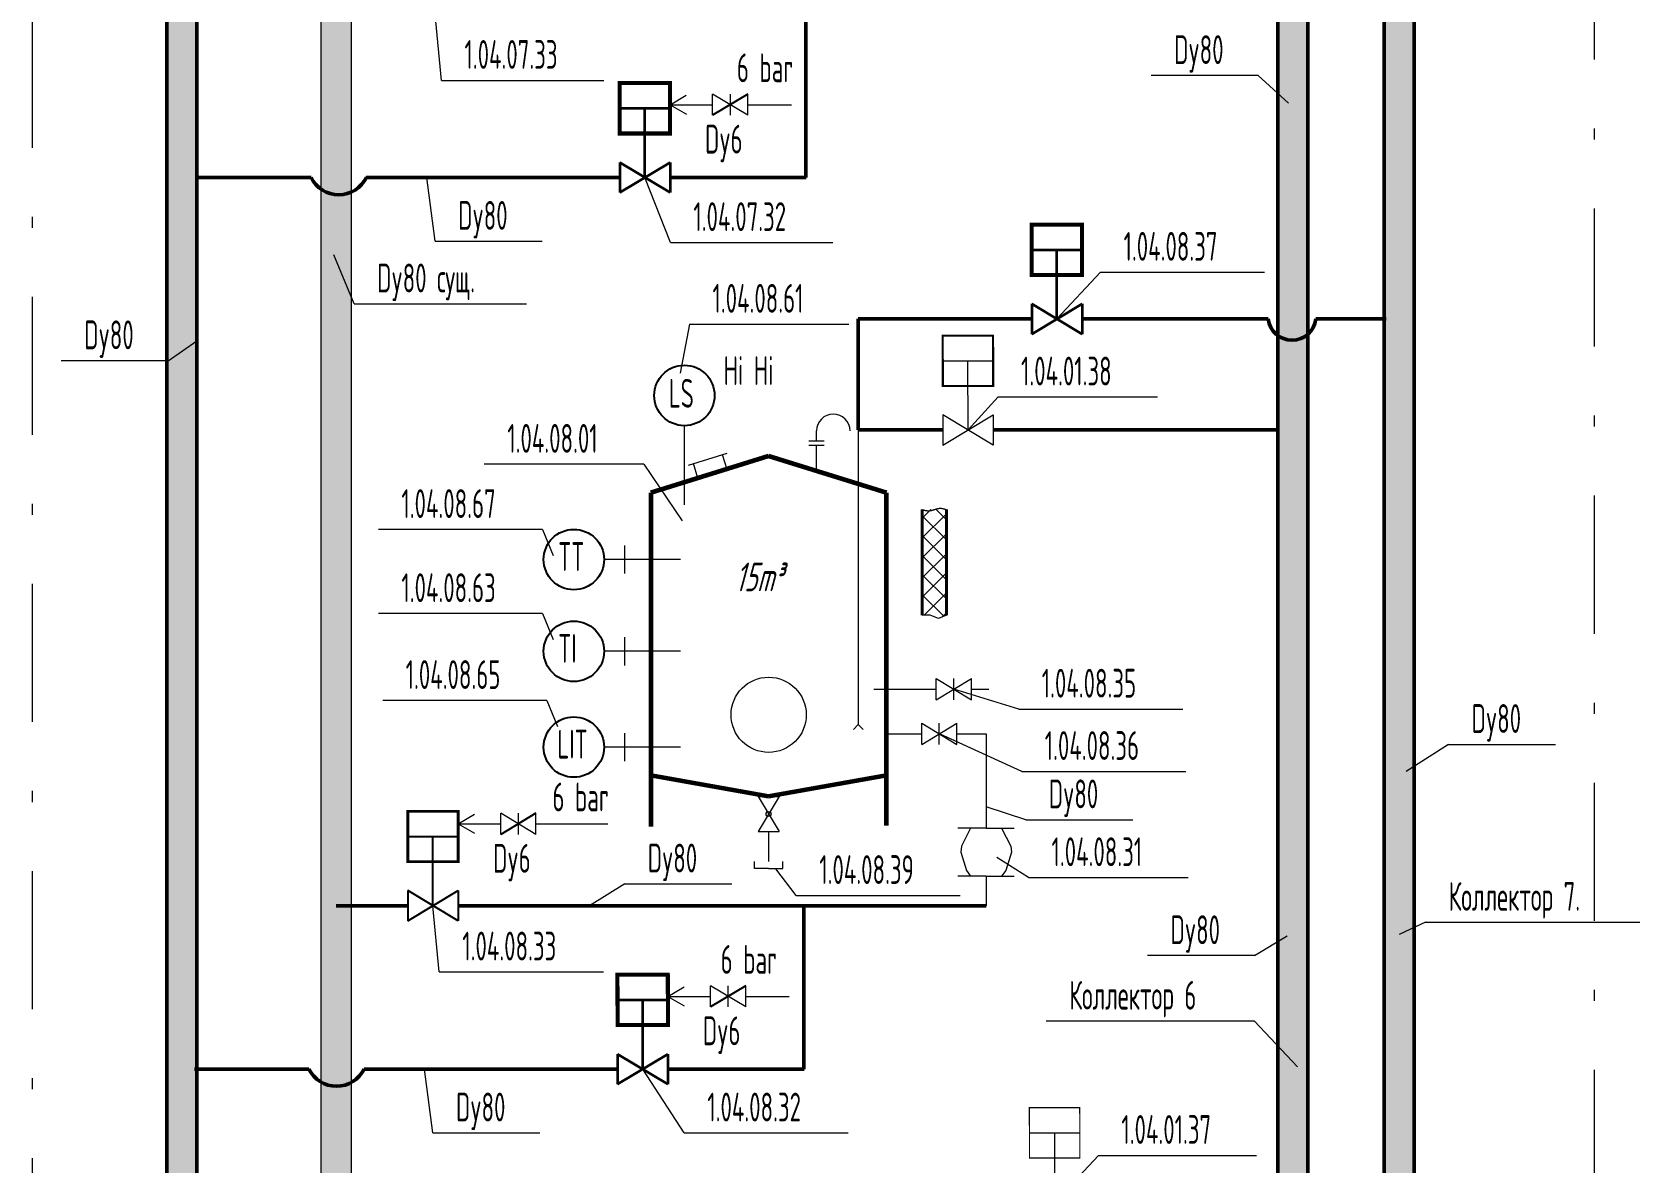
# Model space of a CAD drawing. Header units: millimetres. Extents: x -2281 to 17340, y -2563 to 4166.
# Drawn here: x 1283.7 to 1423.4, y 564.7 to 662.9 of the extents above; entities that cross this region are included whole.
import ezdxf

# ---------------------------------------------------------------- set-up
doc = ezdxf.new("R2010")
doc.units = ezdxf.units.MM
for name, pattern in [('K5LT32768', [24.957505, 11.9988, -5.9994, 0.959904, -5.9994]), ('K5LT32769', [0]), ('K5LT32771', [0]), ('K5LT32772', [0]), ('K5LT32773', [0]), ('K5LT32774', [0]), ('K5LT32775', [0]), ('K5LT32776', [0]), ('K5LT32777', [0]), ('K5LT32782', [0]), ('K5LT32785', [0]), ('K5LT32786', [0]), ('K5LT32787', [0]), ('K5LT32788', [0]), ('K5LT32789', [0]), ('K5LT32790', [0]), ('K5LT_THIN', [0]), ('K5LT_THIN_INCLUDED_TO_HATCHING', [0])]:
    doc.linetypes.add(name, pattern=pattern)
doc.layers.add('Системный слой', color=7, linetype='Continuous')
doc.styles.add('KTEXTSTYLE', font='GOST_AU.SHX', dxfattribs={"width": 0.96, "height": 5})

# ---------------------------------------------------------------- blocks, each defined once
blk = doc.blocks.new('U2')
at = {"layer": 'Системный слой', "color": 7, "linetype": 'K5LT_THIN_INCLUDED_TO_HATCHING', "lineweight": 13}
for p, q in [((1361.03, 621.44), (1361.08, 621.43)), ((1361.08, 621.43), (1361.13, 621.41)), ((1361.13, 621.41), (1361.18, 621.4)), ((1361.18, 621.4), (1361.23, 621.39)), ((1361.23, 621.39), (1361.28, 621.37)), ((1361.28, 621.37), (1361.33, 621.36)), ((1361.33, 621.36), (1361.38, 621.35)), ((1361.38, 621.35), (1361.43, 621.35)), ((1361.43, 621.35), (1361.48, 621.34)), ((1361.48, 621.34), (1361.53, 621.34)), ((1361.53, 621.34), (1361.58, 621.34)), ((1361.58, 621.34), (1361.63, 621.34)), ((1361.63, 621.34), (1361.68, 621.35)), ((1361.68, 621.35), (1361.73, 621.35)), ((1361.73, 621.35), (1361.78, 621.36)), ((1361.78, 621.36), (1361.83, 621.37)), ((1361.83, 621.37), (1361.88, 621.39)), ((1361.88, 621.39), (1361.93, 621.4)), ((1361.93, 621.4), (1361.98, 621.41)), ((1361.98, 621.41), (1362.03, 621.43)), ((1362.03, 621.43), (1362.08, 621.44)), ((1362.08, 621.44), (1362.13, 621.46)), ((1362.13, 621.46), (1362.18, 621.48)), ((1362.18, 621.48), (1362.23, 621.49)), ((1362.23, 621.49), (1362.28, 621.5)), ((1362.28, 621.5), (1362.33, 621.52)), ((1362.33, 621.52), (1362.38, 621.53)), ((1362.38, 621.53), (1362.43, 621.54)), ((1362.43, 621.54), (1362.48, 621.54)), ((1362.48, 621.54), (1362.53, 621.55)), ((1362.53, 621.55), (1362.58, 621.55)), ((1362.58, 621.55), (1362.63, 621.55)), ((1362.63, 621.55), (1362.68, 621.55)), ((1362.68, 621.55), (1362.73, 621.54)), ((1362.73, 621.54), (1362.78, 621.54)), ((1362.78, 621.54), (1362.83, 621.53)), ((1362.83, 621.53), (1362.88, 621.52)), ((1362.88, 621.52), (1362.93, 621.5)), ((1362.93, 621.5), (1362.98, 621.49)), ((1362.98, 621.49), (1363.03, 621.47)), ((1363.03, 621.47), (1363.08, 621.46)), ((1363.08, 621.46), (1363.13, 621.44))]:
    blk.add_line(p, q, dxfattribs=at)
blk = doc.blocks.new('U12')
at = {"layer": 'Системный слой', "true_color": 0x99ccff}
blk.add_hatch(color=151, dxfattribs=at).paths.add_polyline_path([(1401.16, 828.17), (1401.16, 551.6), (1403.78, 551.6), (1403.78, 828.17)])
at = {"layer": 'Системный слой', "color": 151, "linetype": 'K5LT32788', "lineweight": 50, "true_color": 0x7fbfff}
for p, q in [((1401.16, 551.6), (1401.16, 828.17)), ((1403.78, 551.6), (1403.78, 828.17))]:
    blk.add_line(p, q, dxfattribs=at)
blk = doc.blocks.new('U19')
at = {"layer": 'Системный слой', "true_color": 0x99ccff}
blk.add_hatch(color=151, dxfattribs=at).paths.add_polyline_path([(1295.4, 820.63), (1295.4, 524.41), (1298, 524.41), (1298, 820.63)])
at = {"layer": 'Системный слой', "color": 151, "linetype": 'K5LT32788', "lineweight": 50, "true_color": 0x7fbfff}
for p, q in [((1295.4, 524.41), (1295.4, 820.63)), ((1298, 524.41), (1298, 820.63))]:
    blk.add_line(p, q, dxfattribs=at)
blk = doc.blocks.new('U27')
at = {"layer": 'Системный слой', "color": 151, "linetype": 'K5LT32788', "lineweight": 50, "true_color": 0x7fbfff}
for p, q in [((1350.93, 664.51), (1350.93, 650.31)), ((1307.93, 650.31), (1298, 650.31)), ((1334.75, 650.31), (1312.73, 650.31)), ((1339.12, 650.31), (1350.95, 650.31))]:
    blk.add_line(p, q, dxfattribs=at)
at = {"layer": 'Системный слой', "color": 4, "linetype": 'K5LT32772', "lineweight": 18, "true_color": 0x00ffff}
for p, q in [((1339.12, 656.63), (1340.53, 657.46)), ((1339.12, 656.63), (1340.54, 655.81)), ((1339.12, 656.63), (1342.82, 656.63)), ((1342.82, 655.71), (1342.82, 657.55)), ((1345.88, 655.71), (1342.82, 657.55)), ((1344.35, 656.63), (1344.36, 656.63)), ((1344.36, 655.71), (1344.36, 657.55)), ((1345.88, 655.71), (1345.88, 657.55)), ((1345.88, 656.63), (1349.66, 656.63))]:
    blk.add_line(p, q, dxfattribs=at)
at = {"layer": 'Системный слой', "color": 4, "linetype": 'K5LT32774', "lineweight": 25, "true_color": 0x00ffff}
blk.add_line((1345.88, 657.55), (1342.82, 655.71), dxfattribs=at)
at = {"layer": 'Системный слой', "color": 4, "linetype": 'K5LT32773', "lineweight": 18, "true_color": 0x00ffff}
blk.add_line((1344.34, 656.62), (1344.36, 656.62), dxfattribs=at)
at = {"layer": 'Системный слой', "color": 151, "linetype": 'K5LT32789', "lineweight": 35, "true_color": 0x7fbfff}
for p, q in [((1334.74, 656.32), (1339.12, 656.32)), ((1336.93, 650.31), (1336.93, 656.32)), ((1339.12, 648.99), (1334.75, 651.62)), ((1334.75, 648.99), (1339.12, 651.62)), ((1334.75, 651.62), (1334.75, 648.99)), ((1339.12, 651.62), (1339.12, 648.99))]:
    blk.add_line(p, q, dxfattribs=at)
at = {"layer": 'Системный слой', "color": 151, "linetype": 'K5LT32789', "true_color": 0x7fbfff, "const_width": 0.35}
blk.add_lwpolyline([(1334.75, 654.13), (1339.12, 654.13), (1339.11, 658.51), (1334.74, 658.51)], close=True, dxfattribs=at)
at = {"layer": 'Системный слой', "color": 151, "linetype": 'K5LT32788', "lineweight": 50, "true_color": 0x7fbfff}
blk.add_arc((1310.33, 651.49), 2.68, 206.222, 333.778, dxfattribs=at)
at = {"layer": 'Системный слой', "color": 7, "char_height": 2.5, "attachment_point": 1, "style": 'KTEXTSTYLE'}
for s, insert in [('\\H3.5;\\W0.965;\\Q15;\\Q0;\\W0.715;\\H2.50;6 bar', (1344.93, 661.09)), ('\\H3.5;\\W0.965;\\Q15;\\Q0;\\W0.715;\\H2.50;Dy6', (1342.16, 654.89))]:
    blk.add_mtext(s, dxfattribs=dict(at, insert=insert))
blk = doc.blocks.new('U34')
at = {"layer": 'Системный слой', "color": 7, "linetype": 'K5LT_THIN_INCLUDED_TO_HATCHING', "lineweight": 13}
for p, q in [((1308.8, 97.61), (1308.8, 820.63)), ((1311.43, 97.61), (1311.43, 820.63))]:
    blk.add_line(p, q, dxfattribs=at)
blk = doc.blocks.new('U51')
at = {"layer": 'Системный слой', "color": 7, "linetype": 'K5LT_THIN', "lineweight": 13}
for q in [(1380.92, 659.17), (1392.86, 656.78)]:
    blk.add_line((1390.22, 659.17), q, dxfattribs=at)
at = {"layer": 'Системный слой', "color": 7, "insert": (1382.92, 662.67), "char_height": 2.5, "attachment_point": 1, "style": 'KTEXTSTYLE'}
blk.add_mtext('\\H3.5;\\W0.965;\\Q15;\\Q0;\\W0.715;\\H2.50;Dy80', dxfattribs=at)
blk = doc.blocks.new('U64')
at = {"layer": 'Системный слой', "color": 7, "linetype": 'K5LT_THIN', "lineweight": 13}
for q in [(1336.93, 650.31), (1353.27, 644.65)]:
    blk.add_line((1339.15, 644.65), q, dxfattribs=at)
at = {"layer": 'Системный слой', "color": 7, "insert": (1341.15, 648.15), "char_height": 2.5, "attachment_point": 1, "style": 'KTEXTSTYLE'}
blk.add_mtext('\\H3.5;\\W0.965;\\Q15;\\Q0;\\W0.715;\\H2.50;{\\c255;1.04.07.32}', dxfattribs=at)
blk = doc.blocks.new('U65')
at = {"layer": 'Системный слой', "color": 7, "linetype": 'K5LT_THIN', "lineweight": 13}
for q in [(1318.71, 664.51), (1333.38, 658.75)]:
    blk.add_line((1319.26, 658.75), q, dxfattribs=at)
at = {"layer": 'Системный слой', "color": 7, "insert": (1321.26, 662.25), "char_height": 2.5, "attachment_point": 1, "style": 'KTEXTSTYLE'}
blk.add_mtext('\\H3.5;\\W0.965;\\Q15;\\Q0;\\W0.715;\\H2.50;{\\c255;1.04.07.33}', dxfattribs=at)
blk = doc.blocks.new('U80')
at = {"layer": 'Системный слой', "color": 7, "linetype": 'K5LT_THIN', "lineweight": 13}
for q in [(1392.74, 584.4), (1380.61, 582.67)]:
    blk.add_line((1389.9, 582.67), q, dxfattribs=at)
at = {"layer": 'Системный слой', "color": 7, "insert": (1382.61, 586.17), "char_height": 2.5, "attachment_point": 1, "style": 'KTEXTSTYLE'}
blk.add_mtext('\\H3.5;\\W0.965;\\Q15;\\Q0;\\W0.715;\\H2.50;Dy80', dxfattribs=at)
blk = doc.blocks.new('U81')
at = {"layer": 'Системный слой', "color": 7, "linetype": 'K5LT_THIN', "lineweight": 13}
for q in [(1365.01, 628.36), (1381.47, 631.23)]:
    blk.add_line((1367.62, 631.23), q, dxfattribs=at)
at = {"layer": 'Системный слой', "color": 7, "insert": (1369.62, 634.73), "char_height": 2.5, "attachment_point": 1, "style": 'KTEXTSTYLE'}
blk.add_mtext('\\H3.5;\\W0.965;\\Q15;\\Q0;\\W0.715;\\H2.50;{\\c255;1.04.01.38}', dxfattribs=at)
blk = doc.blocks.new('U82')
at = {"layer": 'Системный слой', "color": 7, "linetype": 'K5LT_THIN', "lineweight": 13}
for q in [(1372.73, 638.01), (1390.78, 642.07)]:
    blk.add_line((1376.53, 642.07), q, dxfattribs=at)
at = {"layer": 'Системный слой', "color": 7, "insert": (1378.53, 645.57), "char_height": 2.5, "attachment_point": 1, "style": 'KTEXTSTYLE'}
blk.add_mtext('\\H3.5;\\W0.965;\\Q15;\\Q0;\\W0.715;\\H2.50;{\\c255;1.04.08.37}', dxfattribs=at)
blk = doc.blocks.new('U83')
at = {"layer": 'Системный слой', "color": 7, "linetype": 'K5LT_THIN', "lineweight": 13}
for q in [(1340.01, 633.29), (1354.66, 637.55)]:
    blk.add_line((1340.81, 637.55), q, dxfattribs=at)
at = {"layer": 'Системный слой', "color": 7, "insert": (1342.81, 641.05), "char_height": 2.5, "attachment_point": 1, "style": 'KTEXTSTYLE'}
blk.add_mtext('\\H3.5;\\W0.965;\\Q15;\\Q0;\\W0.715;\\H2.50;{\\c255;1.04.08.61}', dxfattribs=at)
blk = doc.blocks.new('U84')
at = {"layer": 'Системный слой', "color": 7, "linetype": 'K5LT_THIN', "lineweight": 13}
for q in [(1322.98, 625.38), (1340.17, 620.47)]:
    blk.add_line((1336.83, 625.38), q, dxfattribs=at)
at = {"layer": 'Системный слой', "color": 7, "insert": (1324.98, 628.88), "char_height": 2.5, "attachment_point": 1, "style": 'KTEXTSTYLE'}
blk.add_mtext('\\H3.5;\\W0.965;\\Q15;\\Q0;\\W0.715;\\H2.50;{\\c255;1.04.08.01}', dxfattribs=at)
blk = doc.blocks.new('U85')
at = {"layer": 'Системный слой', "color": 7, "linetype": 'K5LT_THIN', "lineweight": 13}
for q in [(1313.78, 619.71), (1328.95, 617.46)]:
    blk.add_line((1328.03, 619.71), q, dxfattribs=at)
at = {"layer": 'Системный слой', "color": 7, "insert": (1315.78, 623.21), "char_height": 2.5, "attachment_point": 1, "style": 'KTEXTSTYLE'}
blk.add_mtext('\\H3.5;\\W0.965;\\Q15;\\Q0;\\W0.715;\\H2.50;{\\c255;1.04.08.67}', dxfattribs=at)
blk = doc.blocks.new('U86')
at = {"layer": 'Системный слой', "color": 7, "linetype": 'K5LT_THIN', "lineweight": 13}
for q in [(1313.78, 612.4), (1328.95, 610.15)]:
    blk.add_line((1328.03, 612.4), q, dxfattribs=at)
at = {"layer": 'Системный слой', "color": 7, "insert": (1315.78, 615.9), "char_height": 2.5, "attachment_point": 1, "style": 'KTEXTSTYLE'}
blk.add_mtext('\\H3.5;\\W0.965;\\Q15;\\Q0;\\W0.715;\\H2.50;{\\c255;1.04.08.63}', dxfattribs=at)
blk = doc.blocks.new('U87')
at = {"layer": 'Системный слой', "color": 7, "linetype": 'K5LT_THIN', "lineweight": 13}
for q in [(1314.15, 604.85), (1329.33, 602.6)]:
    blk.add_line((1328.4, 604.85), q, dxfattribs=at)
at = {"layer": 'Системный слой', "color": 7, "insert": (1316.15, 608.35), "char_height": 2.5, "attachment_point": 1, "style": 'KTEXTSTYLE'}
blk.add_mtext('\\H3.5;\\W0.965;\\Q15;\\Q0;\\W0.715;\\H2.50;{\\c255;1.04.08.65}', dxfattribs=at)
blk = doc.blocks.new('U88')
at = {"layer": 'Системный слой', "color": 7, "linetype": 'K5LT_THIN', "lineweight": 13}
for q in [(1363.79, 605.83), (1383.67, 604.1)]:
    blk.add_line((1369.42, 604.1), q, dxfattribs=at)
at = {"layer": 'Системный слой', "color": 7, "insert": (1371.42, 607.6), "char_height": 2.5, "attachment_point": 1, "style": 'KTEXTSTYLE'}
blk.add_mtext('\\H3.5;\\W0.965;\\Q15;\\Q0;\\W0.715;\\H2.50;{\\c255;1.04.08.35}', dxfattribs=at)
blk = doc.blocks.new('U89')
at = {"layer": 'Системный слой', "color": 7, "linetype": 'K5LT_THIN', "lineweight": 13}
for q in [(1362.52, 601.94), (1383.93, 598.68)]:
    blk.add_line((1369.68, 598.68), q, dxfattribs=at)
at = {"layer": 'Системный слой', "color": 7, "insert": (1371.68, 602.18), "char_height": 2.5, "attachment_point": 1, "style": 'KTEXTSTYLE'}
blk.add_mtext('\\H3.5;\\W0.965;\\Q15;\\Q0;\\W0.715;\\H2.50;{\\c255;1.04.08.36}', dxfattribs=at)
blk = doc.blocks.new('U90')
at = {"layer": 'Системный слой', "color": 7, "linetype": 'K5LT_THIN', "lineweight": 13}
for q in [(1367.51, 591.19), (1384.13, 589.45)]:
    blk.add_line((1370.27, 589.45), q, dxfattribs=at)
at = {"layer": 'Системный слой', "color": 7, "insert": (1372.27, 592.95), "char_height": 2.5, "attachment_point": 1, "style": 'KTEXTSTYLE'}
blk.add_mtext('\\H3.5;\\W0.965;\\Q15;\\Q0;\\W0.715;\\H2.50;{\\c255;1.04.08.31}', dxfattribs=at)
blk = doc.blocks.new('U91')
at = {"layer": 'Системный слой', "color": 7, "linetype": 'K5LT_THIN', "lineweight": 13}
for q in [(1348.3, 590.23), (1364.34, 587.9)]:
    blk.add_line((1350.09, 587.9), q, dxfattribs=at)
at = {"layer": 'Системный слой', "color": 7, "insert": (1352.09, 591.4), "char_height": 2.5, "attachment_point": 1, "style": 'KTEXTSTYLE'}
blk.add_mtext('\\H3.5;\\W0.965;\\Q15;\\Q0;\\W0.715;\\H2.50;{\\c255;1.04.08.39}', dxfattribs=at)
blk = doc.blocks.new('U92')
at = {"layer": 'Системный слой', "color": 7, "linetype": 'K5LT_THIN', "lineweight": 13}
for q in [(1298, 636.1), (1286.22, 634.38)]:
    blk.add_line((1295.51, 634.38), q, dxfattribs=at)
at = {"layer": 'Системный слой', "color": 7, "insert": (1288.22, 637.88), "char_height": 2.5, "attachment_point": 1, "style": 'KTEXTSTYLE'}
blk.add_mtext('\\H3.5;\\W0.965;\\Q15;\\Q0;\\W0.715;\\H2.50;Dy80', dxfattribs=at)
blk = doc.blocks.new('U93')
at = {"layer": 'Системный слой', "color": 7, "linetype": 'K5LT_THIN', "lineweight": 13}
for q in [(1336.75, 572.81), (1354.61, 567.26)]:
    blk.add_line((1340.36, 567.26), q, dxfattribs=at)
at = {"layer": 'Системный слой', "color": 7, "insert": (1342.36, 570.76), "char_height": 2.5, "attachment_point": 1, "style": 'KTEXTSTYLE'}
blk.add_mtext('\\H3.5;\\W0.965;\\Q15;\\Q0;\\W0.715;\\H2.50;{\\c255;1.04.08.32}', dxfattribs=at)
blk = doc.blocks.new('U94')
at = {"layer": 'Системный слой', "color": 7, "linetype": 'K5LT_THIN', "lineweight": 13}
for q in [(1318.52, 587.01), (1333.33, 581.25)]:
    blk.add_line((1319.07, 581.25), q, dxfattribs=at)
at = {"layer": 'Системный слой', "color": 7, "insert": (1321.07, 584.75), "char_height": 2.5, "attachment_point": 1, "style": 'KTEXTSTYLE'}
blk.add_mtext('\\H3.5;\\W0.965;\\Q15;\\Q0;\\W0.715;\\H2.50;{\\c255;1.04.08.33}', dxfattribs=at)
blk = doc.blocks.new('U97')
at = {"layer": 'Системный слой', "color": 7, "linetype": 'K5LT_THIN', "lineweight": 13}
for q in [(1372.54, 561.25), (1390.07, 565.31)]:
    blk.add_line((1376.34, 565.31), q, dxfattribs=at)
at = {"layer": 'Системный слой', "color": 7, "insert": (1378.34, 568.81), "char_height": 2.5, "attachment_point": 1, "style": 'KTEXTSTYLE'}
blk.add_mtext('\\H3.5;\\W0.965;\\Q15;\\Q0;\\W0.715;\\H2.50;1.04.01.37', dxfattribs=at)
blk = doc.blocks.new('U110')
at = {"layer": 'Системный слой', "color": 7, "linetype": 'K5LT_THIN', "lineweight": 13}
for q in [(1309.92, 643.57), (1326.65, 639.32)]:
    blk.add_line((1311.67, 639.32), q, dxfattribs=at)
at = {"layer": 'Системный слой', "color": 7, "insert": (1313.67, 642.82), "char_height": 2.5, "attachment_point": 1, "style": 'KTEXTSTYLE'}
blk.add_mtext('\\H3.5;\\W0.965;\\Q15;\\Q0;\\W0.715;\\H2.50;Dy80 сущ.', dxfattribs=at)
blk = doc.blocks.new('U205')
at = {"layer": 'Системный слой', "color": 7, "linetype": 'K5LT_THIN', "lineweight": 13}
for q in [(1366.58, 595.61), (1379.32, 594.48)]:
    blk.add_line((1370.03, 594.48), q, dxfattribs=at)
at = {"layer": 'Системный слой', "color": 7, "insert": (1372.03, 597.98), "char_height": 2.5, "attachment_point": 1, "style": 'KTEXTSTYLE'}
blk.add_mtext('\\H3.5;\\W0.965;\\Q15;\\Q0;\\W0.715;\\H2.50;Dy80', dxfattribs=at)
blk = doc.blocks.new('U206')
at = {"layer": 'Системный слой', "color": 7, "linetype": 'K5LT_THIN', "lineweight": 13}
for q in [(1332.11, 587.01), (1344.48, 588.9)]:
    blk.add_line((1335.18, 588.9), q, dxfattribs=at)
at = {"layer": 'Системный слой', "color": 7, "insert": (1337.18, 592.4), "char_height": 2.5, "attachment_point": 1, "style": 'KTEXTSTYLE'}
blk.add_mtext('\\H3.5;\\W0.965;\\Q15;\\Q0;\\W0.715;\\H2.50;Dy80', dxfattribs=at)
blk = doc.blocks.new('U207')
at = {"layer": 'Системный слой', "color": 7, "linetype": 'K5LT_THIN', "lineweight": 13}
for q in [(1317.79, 572.81), (1327.81, 567.26)]:
    blk.add_line((1318.52, 567.26), q, dxfattribs=at)
at = {"layer": 'Системный слой', "color": 7, "insert": (1320.52, 570.76), "char_height": 2.5, "attachment_point": 1, "style": 'KTEXTSTYLE'}
blk.add_mtext('\\H3.5;\\W0.965;\\Q15;\\Q0;\\W0.715;\\H2.50;Dy80', dxfattribs=at)
blk = doc.blocks.new('U228')
at = {"layer": 'Системный слой', "color": 7, "linetype": 'K5LT_THIN', "lineweight": 13}
for q in [(1317.98, 650.31), (1328, 644.76)]:
    blk.add_line((1318.71, 644.76), q, dxfattribs=at)
at = {"layer": 'Системный слой', "color": 7, "insert": (1320.71, 648.26), "char_height": 2.5, "attachment_point": 1, "style": 'KTEXTSTYLE'}
blk.add_mtext('\\H3.5;\\W0.965;\\Q15;\\Q0;\\W0.715;\\H2.50;Dy80', dxfattribs=at)
blk = doc.blocks.new('U263')
at = {"layer": 'Системный слой', "color": 7, "linetype": 'K5LT_THIN', "lineweight": 13}
for q in [(1371.81, 576.98), (1393.65, 573.01)]:
    blk.add_line((1389.9, 576.98), q, dxfattribs=at)
at = {"layer": 'Системный слой', "color": 7, "insert": (1373.81, 580.48), "char_height": 2.5, "attachment_point": 1, "style": 'KTEXTSTYLE'}
blk.add_mtext('\\H3.5;\\W0.965;\\Q15;\\Q0;\\W0.715;\\H2.50;Коллектор 6', dxfattribs=at)
blk = doc.blocks.new('U264')
at = {"layer": 'Системный слой', "color": 7, "linetype": 'K5LT_THIN', "lineweight": 13}
for q in [(1402.47, 584.5), (1423.39, 585.57)]:
    blk.add_line((1404.77, 585.57), q, dxfattribs=at)
at = {"layer": 'Системный слой', "color": 7, "insert": (1406.77, 589.07), "char_height": 2.5, "attachment_point": 1, "style": 'KTEXTSTYLE'}
blk.add_mtext('\\H3.5;\\W0.965;\\Q15;\\Q0;\\W0.715;\\H2.50;Коллектор 7.', dxfattribs=at)
blk = doc.blocks.new('U266')
at = {"layer": 'Системный слой', "color": 7, "linetype": 'K5LT_THIN', "lineweight": 13}
for q in [(1403.09, 598.68), (1416.06, 601.03)]:
    blk.add_line((1406.77, 601.03), q, dxfattribs=at)
at = {"layer": 'Системный слой', "color": 7, "insert": (1408.77, 604.53), "char_height": 2.5, "attachment_point": 1, "style": 'KTEXTSTYLE'}
blk.add_mtext('\\H3.5;\\W0.965;\\Q15;\\Q0;\\W0.715;\\H2.50;Dy80', dxfattribs=at)

msp = doc.modelspace()

# ---------------------------------------------------------------- hatches: boundary and pattern name
at = {"layer": 'Системный слой', "true_color": 0x0000ff}
msp.add_hatch(color=5, dxfattribs=at).paths.add_polyline_path([(1394.54514, 118.80182), (1394.54514, 818.50664), (1391.92014, 818.50664), (1391.92014, 118.80182)])
at = {"layer": 'Системный слой', "true_color": 0xc0c0c0}
for points in [[(1308.80496, 735.1149), (1308.80496, 658.74994), (1308.80496, 649.28696), (1309.08482, 649.11782), (1309.38322, 648.98408), (1309.69571, 648.88774), (1310.01761, 648.83024), (1310.34413, 648.81243), (1310.67038, 648.83459), (1310.99149, 648.89637), (1311.30267, 648.99687), (1311.42991, 649.05056), (1311.42992, 735.14123), (1311.08066, 735.01512), (1310.71987, 734.92728), (1310.35173, 734.87873), (1309.9805, 734.87004), (1309.61049, 734.90129), (1309.24599, 734.97214), (1308.89121, 735.08176)], [(1308.80496, 649.28696), (1308.80496, 571.67135), (1309.09786, 571.52596), (1309.40632, 571.4174), (1309.72571, 571.34726), (1310.05127, 571.31661), (1310.37814, 571.32591), (1310.70143, 571.375), (1311.01632, 571.46317), (1311.31811, 571.58908), (1311.42984, 571.64725), (1311.42984, 649.05053), (1311.12426, 648.93412), (1310.80677, 648.85586), (1310.48209, 648.81691), (1310.15509, 648.81785), (1309.83065, 648.85868), (1309.51361, 648.93878), (1309.20871, 649.05695), (1308.9205, 649.21143)], [(1308.80496, 571.67135), (1308.80496, 494.90982), (1309.09786, 494.76444), (1309.40632, 494.65587), (1309.72571, 494.58574), (1310.05127, 494.55509), (1310.37814, 494.56438), (1310.70143, 494.61348), (1311.01632, 494.70164), (1311.31811, 494.82756), (1311.42984, 494.88572), (1311.42984, 571.64725), (1311.13432, 571.50727), (1310.82392, 571.40438), (1310.5033, 571.34012), (1310.17723, 571.31546), (1309.85059, 571.33075), (1309.52825, 571.38577), (1309.21503, 571.4797), (1308.9156, 571.61114)]]:
    msp.add_hatch(color=9, dxfattribs=at).paths.add_polyline_path(points)

# ---------------------------------------------------------------- linework, layer by layer
at = {"layer": 'Системный слой', "color": 5, "linetype": 'K5LT32768', "lineweight": 18, "true_color": 0x0000ff}
for p, q in [((1283.69298, 839.5978), (1283.69298, 61.58733)), ((1419.44802, 61.58733), (1419.44802, 839.5992))]:
    msp.add_line(p, q, dxfattribs=at)
at = {"layer": 'Системный слой', "color": 5, "linetype": 'K5LT32775', "lineweight": 50, "true_color": 0x0000ff}
for p, q in [((1391.92014, 118.80182), (1391.92014, 818.50664)), ((1394.54514, 118.80182), (1394.54514, 818.50664)), ((1362.82398, 628.3611), (1355.47586, 628.3611)), ((1391.92014, 628.3611), (1367.19898, 628.3611)), ((1316.33522, 587.01423), (1310.1174, 587.01423)), ((1320.71022, 587.01423), (1366.57885, 587.01423))]:
    msp.add_line(p, q, dxfattribs=at)
at = {"layer": 'Системный слой', "color": 7, "linetype": 'K5LT_THIN_INCLUDED_TO_HATCHING', "lineweight": 13}
for p, q in [((1308.80496, 97.61198), (1308.80496, 658.74994)), ((1311.42984, 97.61198), (1311.42984, 658.76432))]:
    msp.add_line(p, q, dxfattribs=at)
at = {"layer": 'Системный слой', "color": 151, "linetype": 'K5LT32789', "lineweight": 35, "true_color": 0x7fbfff}
for p, q in [((1370.54025, 644.02466), (1374.91525, 644.02466)), ((1372.73041, 638.00905), (1372.72775, 644.02466)), ((1374.91791, 636.69655), (1370.54291, 639.32155)), ((1370.54291, 636.69655), (1374.91791, 639.32155)), ((1370.54291, 639.32155), (1370.54291, 636.69655)), ((1374.91791, 639.32155), (1374.91791, 636.69655)), ((1334.55616, 578.82426), (1338.93116, 578.82426)), ((1336.74632, 572.80865), (1336.74366, 578.82426)), ((1338.93382, 571.49615), (1334.55882, 574.12115)), ((1334.55882, 571.49615), (1338.93382, 574.12115)), ((1334.55882, 574.12115), (1334.55882, 571.49615)), ((1338.93382, 574.12115), (1338.93382, 571.49615))]:
    msp.add_line(p, q, dxfattribs=at)
at = {"layer": 'Системный слой', "color": 151, "linetype": 'K5LT32788', "lineweight": 50, "true_color": 0x7fbfff}
for p, q in [((1370.54291, 638.00905), (1355.47586, 638.00905)), ((1355.47586, 628.3611), (1355.47586, 638.00905)), ((1391.10405, 638.00905), (1374.91791, 638.00905)), ((1395.23309, 638.00984), (1401.34407, 638.00984)), ((1350.73989, 587.01423), (1350.73989, 572.80862)), ((1307.73843, 572.80865), (1297.8091, 572.80865)), ((1334.55882, 572.80865), (1312.53918, 572.80865)), ((1338.93382, 572.80865), (1350.76583, 572.80865))]:
    msp.add_line(p, q, dxfattribs=at)
at = {"layer": 'Системный слой', "color": 5, "linetype": 'K5LT32787', "lineweight": 18, "true_color": 0x0000ff}
for p, q in [((1362.82132, 634.37671), (1367.19632, 634.37671)), ((1365.01148, 628.3611), (1365.00882, 634.37671)), ((1367.19898, 627.0486), (1362.82398, 629.6736)), ((1362.82398, 627.0486), (1367.19898, 629.6736)), ((1362.82398, 629.6736), (1362.82398, 627.0486)), ((1367.19898, 629.6736), (1367.19898, 627.0486)), ((1362.25405, 604.91195), (1362.25405, 606.74945)), ((1362.25405, 604.91195), (1365.31655, 606.74945)), ((1362.25405, 606.74945), (1365.31655, 604.91195)), ((1363.77835, 604.91195), (1363.77835, 606.74945)), ((1365.31655, 604.91195), (1365.31655, 606.74945)), ((1356.83058, 605.8307), (1362.25405, 605.8307)), ((1363.77835, 605.8307), (1363.7853, 605.8307)), ((1365.31655, 605.8307), (1366.81887, 605.8307)), ((1360.98586, 601.02515), (1360.98586, 602.86265)), ((1360.98586, 601.02515), (1364.04836, 602.86265)), ((1360.98586, 602.86265), (1364.04836, 601.02515)), ((1362.51016, 601.02515), (1362.51016, 602.86265)), ((1364.04836, 601.02515), (1364.04836, 602.86265)), ((1357.93523, 601.9439), (1360.98586, 601.9439)), ((1362.51016, 601.9439), (1362.51711, 601.9439)), ((1364.04836, 601.9439), (1366.57885, 601.9439)), ((1366.57885, 601.9439), (1366.57885, 593.75186)), ((1346.76901, 596.5131), (1348.60651, 596.5131)), ((1346.76901, 596.5131), (1348.60651, 593.4506)), ((1348.60651, 596.5131), (1346.76901, 593.4506)), ((1366.57885, 593.75186), (1364.12885, 593.75186)), ((1365.24124, 593.75186), (1364.43271, 592.1737)), ((1366.57885, 593.75186), (1369.02885, 593.75186)), ((1367.91647, 593.75186), (1368.725, 592.1737)), ((1346.76901, 593.4506), (1348.60651, 593.4506)), ((1347.68776, 593.4506), (1347.68776, 590.84469)), ((1364.43271, 592.1737), (1364.38095, 591.65869)), ((1364.38095, 591.65869), (1364.87226, 590.08053)), ((1368.77676, 591.65869), (1368.28545, 590.08053)), ((1368.725, 592.1737), (1368.77676, 591.65869)), ((1346.46276, 590.23219), (1346.46276, 590.84469)), ((1347.68776, 590.23219), (1346.46276, 590.23219)), ((1347.68776, 590.23219), (1348.91276, 590.23219)), ((1348.91276, 590.23219), (1348.91276, 590.84469)), ((1366.57885, 589.5697), (1364.12885, 589.5697)), ((1364.87226, 590.08053), (1365.24124, 589.5697)), ((1366.57885, 589.5697), (1369.02885, 589.5697)), ((1366.57885, 589.5697), (1366.57885, 587.01423)), ((1368.28545, 590.08053), (1367.91647, 589.5697))]:
    msp.add_line(p, q, dxfattribs=at)
at = {"layer": 'Системный слой', "color": 7, "linetype": 'K5LT32786', "lineweight": 18}
for p, q in [((1340.36639, 621.8513), (1340.36639, 628.73372)), ((1361.03498, 620.70404), (1361.77553, 621.44459)), ((1361.03498, 618.97163), (1363.13274, 621.06939)), ((1363.13274, 618.80914), (1361.03498, 620.9069)), ((1363.13274, 620.54155), (1362.22971, 621.44459)), ((1361.03498, 617.23922), (1363.13274, 619.33698)), ((1363.13274, 617.07673), (1361.03498, 619.17449)), ((1361.03498, 615.50681), (1363.13274, 617.60457)), ((1363.13274, 615.34432), (1361.03498, 617.44208)), ((1361.03498, 613.84198), (1363.13274, 615.93974)), ((1363.13274, 613.6795), (1361.03498, 615.77726)), ((1362.91164, 612.16819), (1361.03498, 614.04485)), ((1361.18702, 612.26161), (1363.13274, 614.20733)), ((1361.08581, 612.26161), (1361.03498, 612.31243)), ((1361.73339, 612.26173), (1361.03498, 612.26161)), ((1362.4427, 611.97037), (1361.73339, 612.26173)), ((1363.13274, 612.26161), (1362.4427, 611.97037)), ((1362.76338, 612.10555), (1363.13274, 612.47492))]:
    msp.add_line(p, q, dxfattribs=at)
at = {"layer": 'Системный слой', "color": 7, "linetype": 'K5LT32776', "lineweight": 18}
for p, q in [((1352.50305, 627.39688), (1351.19055, 627.39688)), ((1351.8468, 627.39688), (1351.8468, 628.28284)), ((1340.73692, 625.3069), (1344.07837, 626.3484)), ((1343.66068, 626.21821), (1344.05125, 624.96517)), ((1352.50305, 627.0048), (1351.19055, 627.0048)), ((1351.8468, 624.8023), (1351.8468, 627.0048)), ((1341.54516, 624.18404), (1341.1546, 625.43709)), ((1335.18379, 615.87403), (1335.18379, 618.32403)), ((1340.03766, 617.09903), (1333.38766, 617.09903)), ((1340.03766, 609.12295), (1333.38766, 609.12295)), ((1335.18379, 607.89795), (1335.18379, 610.34795)), ((1340.03766, 600.79569), (1333.38766, 600.79569)), ((1335.18379, 599.57069), (1335.18379, 602.02069))]:
    msp.add_line(p, q, dxfattribs=at)
at = {"layer": 'Системный слой', "color": 150, "linetype": 'K5LT32769', "lineweight": 18, "true_color": 0x007fff}
for p, q in [((1355.47586, 628.3611), (1355.47586, 602.75905)), ((1390.57575, 628.3611), (1391.13264, 628.3611)), ((1355.47586, 602.75905), (1355.04946, 602.31934)), ((1355.47586, 602.75905), (1355.90226, 602.31934))]:
    msp.add_line(p, q, dxfattribs=at)
at = {"layer": 'Системный слой', "color": 7, "linetype": 'K5LT32790', "lineweight": 60}
for p, q in [((1347.68776, 626.09864), (1337.4403, 622.9046)), ((1357.93523, 622.9046), (1347.68776, 626.09864)), ((1337.4403, 622.9046), (1337.4403, 593.90559)), ((1357.93523, 593.99309), (1357.93523, 622.9046)), ((1347.68776, 596.5131), (1337.4403, 598.32886)), ((1357.93523, 598.32886), (1347.68776, 596.5131))]:
    msp.add_line(p, q, dxfattribs=at)
at = {"layer": 'Системный слой', "color": 7, "linetype": 'K5LT32785', "lineweight": 40}
for p, q in [((1361.03498, 621.44459), (1361.03498, 612.26161)), ((1363.13274, 612.26161), (1363.13274, 621.44459))]:
    msp.add_line(p, q, dxfattribs=at)
at = {"layer": 'Системный слой', "color": 4, "linetype": 'K5LT32772', "lineweight": 18, "true_color": 0x00ffff}
for p, q in [((1320.70278, 594.12621), (1322.11868, 594.95499)), ((1320.70281, 594.12181), (1324.40607, 594.12181)), ((1320.70281, 594.12181), (1322.1285, 593.30999)), ((1324.40607, 593.20484), (1324.40607, 595.04234)), ((1327.46857, 593.20484), (1324.40607, 595.04234)), ((1325.93732, 594.12359), (1325.94426, 594.12359)), ((1325.94426, 593.20484), (1325.94426, 595.04234)), ((1327.46857, 593.20484), (1327.46857, 595.04234)), ((1327.46857, 594.12359), (1333.70283, 594.12359)), ((1338.92931, 579.13357), (1340.34521, 579.96235)), ((1342.6326, 578.2122), (1342.6326, 580.0497)), ((1345.6951, 578.2122), (1342.6326, 580.0497)), ((1344.17079, 578.2122), (1344.17079, 580.0497)), ((1345.6951, 578.2122), (1345.6951, 580.0497)), ((1338.92934, 579.12916), (1342.6326, 579.12916)), ((1338.92934, 579.12916), (1340.35503, 578.31735)), ((1344.16385, 579.13095), (1344.17079, 579.13095)), ((1345.6951, 579.13095), (1349.4701, 579.13095))]:
    msp.add_line(p, q, dxfattribs=at)
at = {"layer": 'Системный слой', "color": 4, "linetype": 'K5LT32774', "lineweight": 25, "true_color": 0x00ffff}
for p, q in [((1327.46857, 595.04234), (1324.40607, 593.20484)), ((1345.6951, 580.0497), (1342.6326, 578.2122))]:
    msp.add_line(p, q, dxfattribs=at)
at = {"layer": 'Системный слой', "color": 4, "linetype": 'K5LT32773', "lineweight": 18, "true_color": 0x00ffff}
for p, q in [((1325.93037, 594.11942), (1325.94426, 594.11942)), ((1344.1569, 579.12678), (1344.17079, 579.12678))]:
    msp.add_line(p, q, dxfattribs=at)
at = {"layer": 'Системный слой', "color": 5, "linetype": 'K5LT32771', "lineweight": 25, "true_color": 0x0000ff}
for p, q in [((1316.33255, 593.02984), (1320.70755, 593.02984)), ((1318.52272, 587.01423), (1318.52005, 593.02984)), ((1320.71022, 585.70173), (1316.33522, 588.32673)), ((1316.33522, 585.70173), (1320.71022, 588.32673)), ((1316.33522, 588.32673), (1316.33522, 585.70173)), ((1320.71022, 588.32673), (1320.71022, 585.70173))]:
    msp.add_line(p, q, dxfattribs=at)
at = {"layer": 'Системный слой', "color": 7, "linetype": 'K5LT32782', "lineweight": 0}
msp.add_line((1352.31185, 587.89708), (1352.5481, 587.89708), dxfattribs=at)
at = {"layer": 'Системный слой', "color": 7, "linetype": 'K5LT_THIN', "lineweight": 13}
for p, q in [((1370.35275, 567.26313), (1374.72775, 567.26313)), ((1372.54291, 561.24752), (1372.54025, 567.26313))]:
    msp.add_line(p, q, dxfattribs=at)
at = {"layer": 'Системный слой', "color": 151, "linetype": 'K5LT32789', "true_color": 0x7fbfff, "const_width": 0.35}
for points in [[(1370.54202, 641.83717), (1374.91702, 641.83717), (1374.91072, 646.21215), (1370.53572, 646.21215)], [(1334.55793, 576.63677), (1338.93293, 576.63677), (1338.92662, 581.01175), (1334.55162, 581.01175)]]:
    msp.add_lwpolyline(points, close=True, dxfattribs=at)
at = {"layer": 'Системный слой', "color": 5, "linetype": 'K5LT32787', "true_color": 0x0000ff, "const_width": 0.18}
msp.add_lwpolyline([(1362.82309, 632.18922), (1367.19809, 632.18922), (1367.19178, 636.56421), (1362.81678, 636.56421)], close=True, dxfattribs=at)
at = {"layer": 'Системный слой', "color": 5, "linetype": 'K5LT32771', "true_color": 0x0000ff, "const_width": 0.25}
msp.add_lwpolyline([(1316.33433, 590.84235), (1320.70933, 590.84235), (1320.70302, 595.21733), (1316.32802, 595.21733)], close=True, dxfattribs=at)
at = {"layer": 'Системный слой', "color": 7, "linetype": 'K5LT_THIN', "const_width": 0.11}
msp.add_lwpolyline([(1370.35452, 565.07564), (1374.72952, 565.07564), (1374.72322, 569.45063), (1370.34822, 569.45063)], close=True, dxfattribs=at)
at = {"layer": 'Системный слой', "color": 7, "linetype": 'K5LT32777', "lineweight": 25}
for centre in [(1340.36639, 631.35872), (1330.76266, 617.09903), (1330.76266, 609.12295), (1330.76266, 600.79569)]:
    msp.add_circle(centre, 2.625, dxfattribs=at)
at = {"layer": 'Системный слой', "color": 7, "linetype": 'K5LT32776', "lineweight": 18}
msp.add_circle((1347.68776, 603.60528), 3.26611, dxfattribs=at)
at = {"layer": 'Системный слой', "color": 5, "linetype": 'K5LT32787', "lineweight": 18, "true_color": 0x0000ff}
msp.add_circle((1347.68776, 594.98185), 0.21875, dxfattribs=at)
at = {"layer": 'Системный слой', "color": 151, "linetype": 'K5LT32788', "lineweight": 50, "true_color": 0x7fbfff}
for centre, radius, start, end in [((1393.16853, 638.23695), 2.07702, 186.2994124, 353.722732), ((1310.13881, 573.99092), 2.67574, 206.2220208, 333.7779792)]:
    msp.add_arc(centre, radius, start, end, dxfattribs=at)
at = {"layer": 'Системный слой', "color": 7, "linetype": 'K5LT32776', "lineweight": 18}
msp.add_arc((1353.30336, 628.28284), 1.45656, 0, 180, dxfattribs=at)

# ---------------------------------------------------------------- block references
at = {"layer": 'Системный слой'}
for name in ['U34', 'U12', 'U19', 'U27', 'U65', 'U51', 'U228', 'U64', 'U82', 'U110', 'U83', 'U92', 'U81', 'U84', 'U85', 'U2', 'U86', 'U87', 'U88', 'U266', 'U89', 'U205', 'U206', 'U90', 'U91', 'U264', 'U94', 'U80', 'U263', 'U207', 'U93', 'U97']:
    msp.add_blockref(name, (0, 0), dxfattribs=at)

# ---------------------------------------------------------------- texts
at = {"layer": 'Системный слой', "color": 7, "char_height": 2.5, "attachment_point": 1, "style": 'KTEXTSTYLE'}
for s, insert in [('\\H3.5;\\W0.965;\\Q15;\\Q0;\\W0.715;\\H2.50;Hi Hi', (1343.77553, 634.77337)), ('\\H3.5;\\W0.965;\\Q15;\\Q0;\\W0.715;\\H2.50;LS', (1339.00999, 632.80086)), ('\\H3.5;\\W0.965;\\Q15;\\Q0;\\W0.715;\\H2.50;TT', (1329.40443, 618.60691)), ('\\H3.5;\\W0.965;\\Q15;\\Q15;\\W0.765;\\H2.50;15m³', (1344.78831, 616.83484)), ('\\H3.5;\\W0.965;\\Q15;\\Q0;\\W0.715;\\H2.50;TI', (1329.40443, 610.63083)), ('\\H3.5;\\W0.965;\\Q15;\\Q0;\\W0.715;\\H2.50;LIT', (1329.32582, 602.30357)), ('\\H3.5;\\W0.965;\\Q15;\\Q0;\\W0.715;\\H2.50;6 bar', (1328.90239, 597.71583)), ('\\H3.5;\\W0.965;\\Q15;\\Q0;\\W0.715;\\H2.50;Dy6', (1323.74595, 592.38056)), ('\\H3.5;\\W0.965;\\Q15;\\Q0;\\W0.715;\\H2.50;6 bar', (1343.51927, 583.5915)), ('\\H3.5;\\W0.965;\\Q15;\\Q0;\\W0.715;\\H2.50;Dy6', (1341.97248, 577.38792))]:
    msp.add_mtext(s, dxfattribs=dict(at, insert=insert))

doc.saveas('drawing.dxf')
